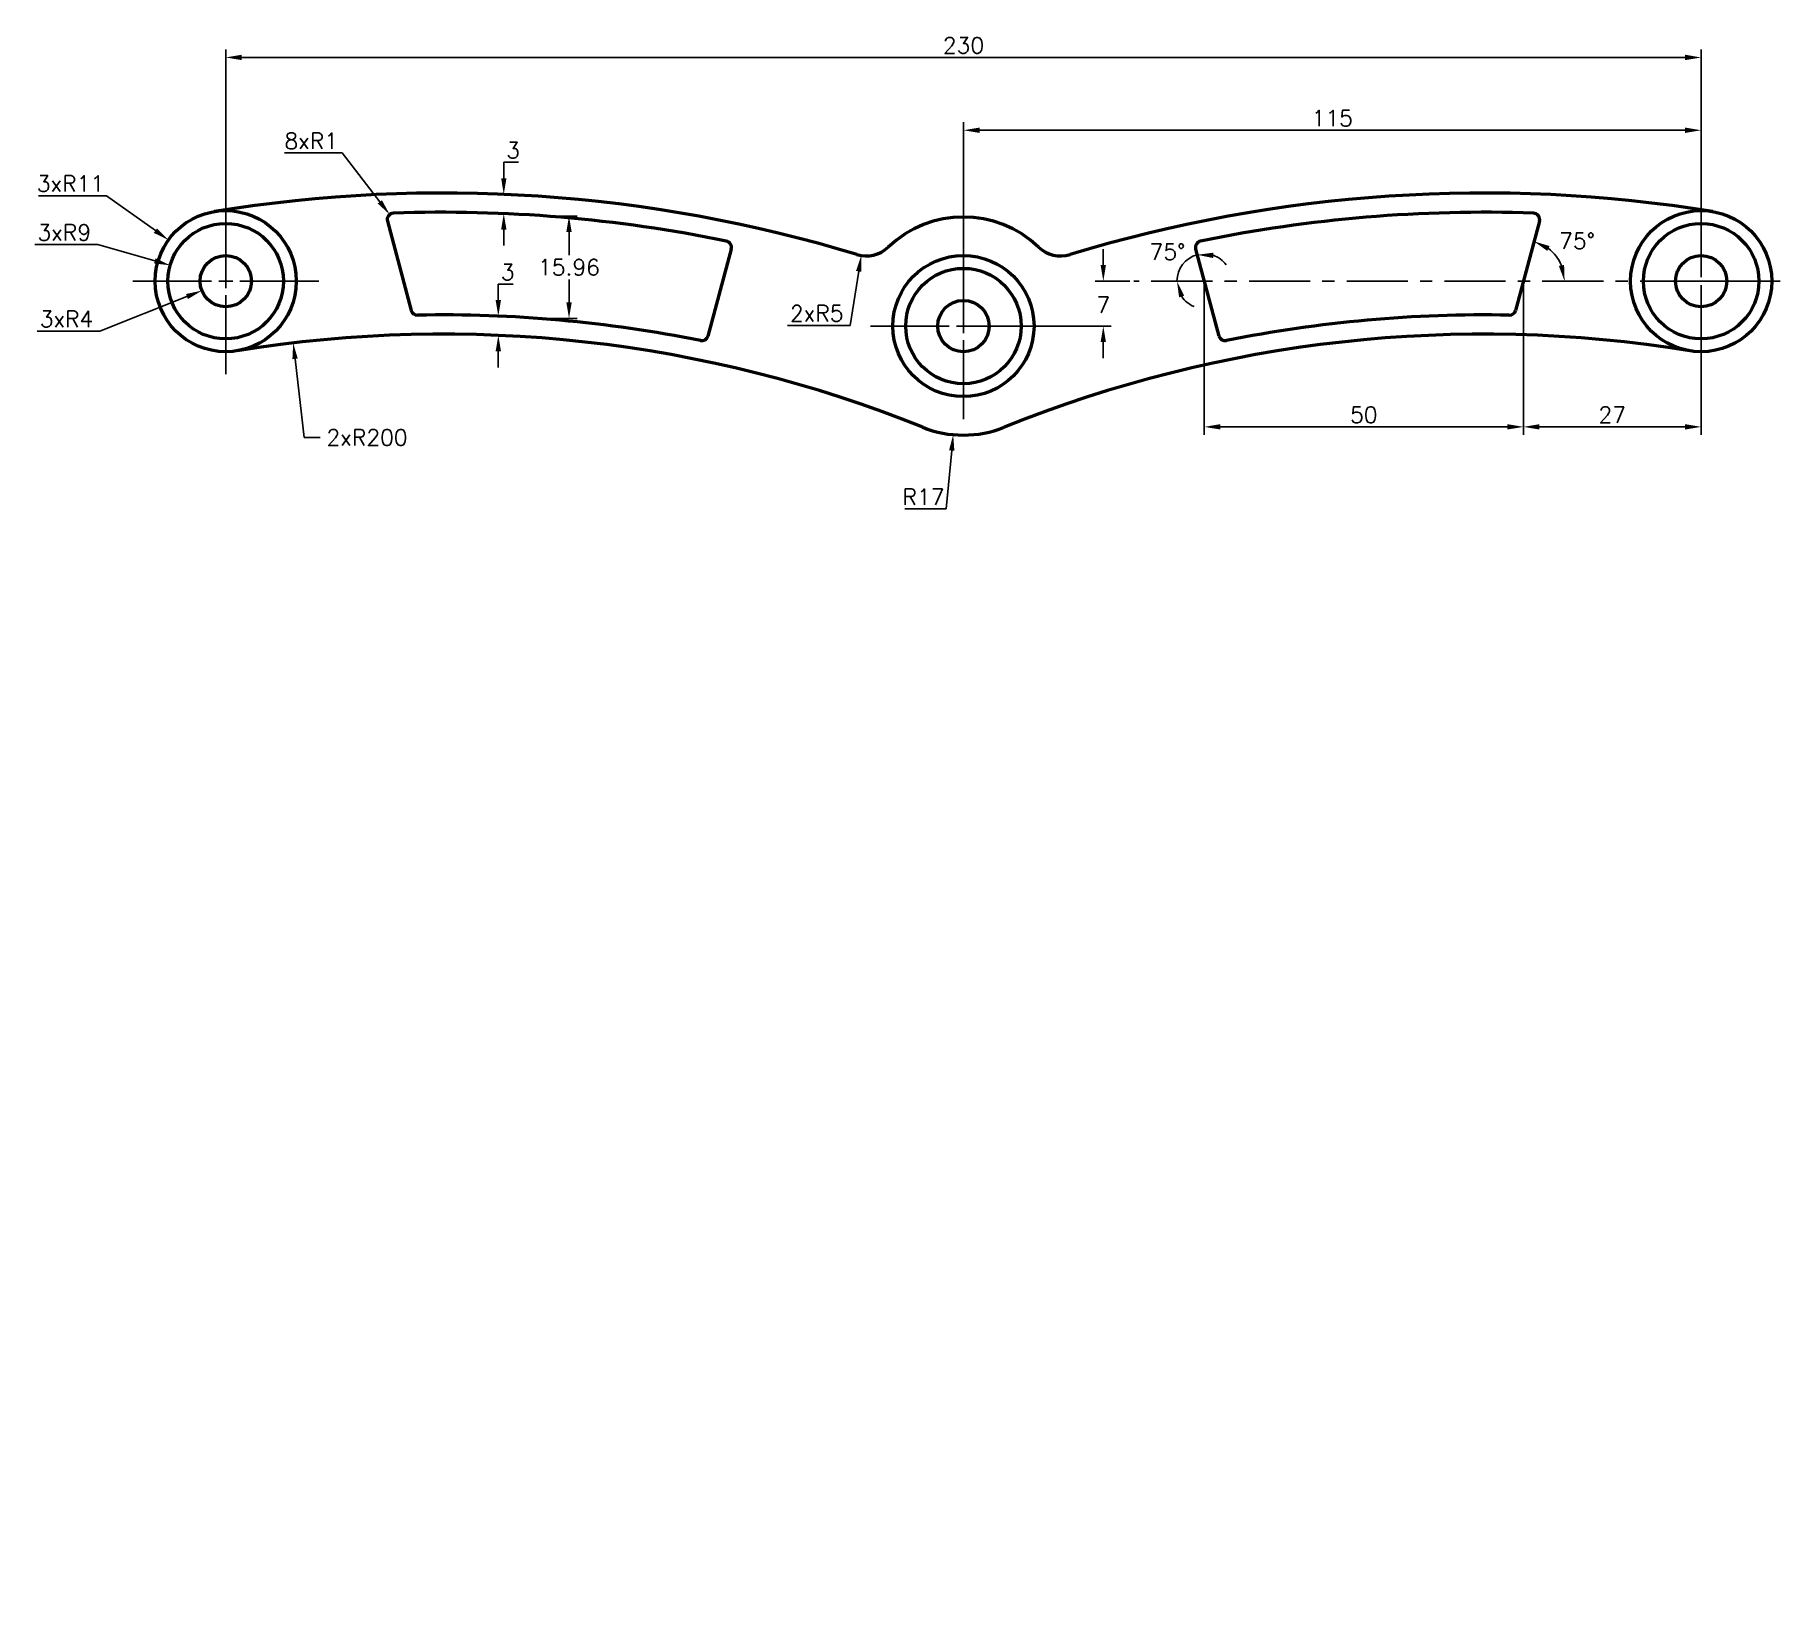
# Model space of a CAD drawing. Header units: millimetres. Extents: x 175 to 447, y -49 to 197.
import ezdxf

# ---------------------------------------------------------------- set-up
doc = ezdxf.new("R2010")
doc.units = ezdxf.units.MM
doc.linetypes.add('ACAD_ISO02W100', pattern=[15, 12, -3])
doc.linetypes.add('CENTER', pattern=[50.8, 31.75, -6.35, 6.35, -6.35])
doc.layers.add('dim', color=252, linetype='Continuous', transparency=0.4)
doc.styles.get("Standard").update_dxf_attribs({"font": 'simplex.shx'})
doc.dimstyles.new('ISO-25', dxfattribs={"dimtxt": 2.5, "dimasz": 2.5, "dimexe": 1.25, "dimexo": 0.625, "dimtad": 1, "dimtih": 1, "dimtoh": 1, "dimdsep": 46, "dimtxsty": 'Standard', "dimcen": 0, "dimadec": 0, "dimazin": 0, "dimtfac": 1, "dimtofl": 0, "dimtmove": 0, "dimatfit": 3, "dimfxl": 1, "dimarcsym": 0})

# ---------------------------------------------------------------- blocks, each defined once
blk = doc.blocks.new('*D1')
at = {"layer": 'Defpoints', "color": 0, "transparency": 16777216}
for p in [(434.36, 193.81), (204.36, 158.94), (434.36, 158.94)]:
    blk.add_point(p, dxfattribs=at)
at = {"layer": 'dim', "color": 0, "lineweight": -2, "transparency": 16777216}
for p, q in [((204.36, 159.56), (204.36, 195.06)), ((206.86, 193.81), (431.86, 193.81)), ((434.36, 159.56), (434.36, 195.06))]:
    blk.add_line(p, q, dxfattribs=at)
at = {"layer": 'dim', "color": 0, "transparency": 16777216}
for points in [[(206.86, 194.23), (206.86, 193.39), (204.36, 193.81)], [(431.86, 194.23), (431.86, 193.39), (434.36, 193.81)]]:
    blk.add_solid(points, dxfattribs=at)
at = {"layer": 'dim', "color": 0, "transparency": 16777216, "insert": (319.36, 195.69), "char_height": 2.5, "attachment_point": 5}
blk.add_mtext('230', dxfattribs=at)
blk = doc.blocks.new('*D2')
at = {"layer": 'Defpoints', "color": 0, "transparency": 16777216}
for p in [(341.16, 158.94), (345.93, 158.94), (319.36, 151.94)]:
    blk.add_point(p, dxfattribs=at)
at = {"layer": 'dim', "color": 0, "lineweight": -2, "transparency": 16777216}
for p, q in [((341.16, 161.44), (341.16, 163.94)), ((345.31, 158.94), (339.91, 158.94)), ((319.98, 151.94), (342.41, 151.94)), ((341.16, 149.44), (341.16, 146.94))]:
    blk.add_line(p, q, dxfattribs=at)
at = {"layer": 'dim', "color": 0, "transparency": 16777216}
for points in [[(340.74, 161.44), (341.57, 161.44), (341.16, 158.94)], [(340.74, 149.44), (341.57, 149.44), (341.16, 151.94)]]:
    blk.add_solid(points, dxfattribs=at)
at = {"layer": 'dim', "color": 0, "transparency": 16777216, "insert": (341.16, 155.24), "char_height": 2.5, "attachment_point": 5}
blk.add_mtext('7', dxfattribs=at)
blk = doc.blocks.new('*D3')
at = {"layer": 'Defpoints', "color": 0, "transparency": 16777216}
for p in [(195.42, 165.35), (204.36, 158.94)]:
    blk.add_point(p, dxfattribs=at)
at = {"layer": 'dim', "color": 0, "lineweight": -2, "transparency": 16777216}
for p, q in [((175.16, 172.26), (185.79, 172.26)), ((185.79, 172.26), (193.39, 166.81))]:
    blk.add_line(p, q, dxfattribs=at)
at = {"layer": 'dim', "color": 0, "transparency": 16777216}
blk.add_solid([(193.63, 167.14), (193.14, 166.47), (195.42, 165.35)], dxfattribs=at)
at = {"layer": 'dim', "color": 0, "transparency": 16777216, "insert": (180.16, 174.14), "char_height": 2.5, "attachment_point": 5}
blk.add_mtext('3xR11', dxfattribs=at)
blk = doc.blocks.new('*D4')
at = {"layer": 'Defpoints', "color": 0, "transparency": 16777216}
for p in [(195.7, 161.41), (204.36, 158.94)]:
    blk.add_point(p, dxfattribs=at)
at = {"layer": 'dim', "color": 0, "lineweight": -2, "transparency": 16777216}
for p, q in [((174.61, 164.65), (184.4, 164.65)), ((184.4, 164.65), (193.3, 162.1))]:
    blk.add_line(p, q, dxfattribs=at)
at = {"layer": 'dim', "color": 0, "transparency": 16777216}
blk.add_solid([(193.42, 162.5), (193.19, 161.7), (195.7, 161.41)], dxfattribs=at)
at = {"layer": 'dim', "color": 0, "transparency": 16777216, "insert": (179.19, 166.53), "char_height": 2.5, "attachment_point": 5}
blk.add_mtext('3xR9', dxfattribs=at)
blk = doc.blocks.new('*D5')
at = {"layer": 'Defpoints', "color": 0, "transparency": 16777216}
for p in [(204.36, 158.94), (200.64, 157.46)]:
    blk.add_point(p, dxfattribs=at)
at = {"layer": 'dim', "color": 0, "lineweight": -2, "transparency": 16777216}
for p, q in [((184.75, 151.16), (198.31, 156.54)), ((174.96, 151.16), (184.75, 151.16))]:
    blk.add_line(p, q, dxfattribs=at)
at = {"layer": 'dim', "color": 0, "transparency": 16777216}
blk.add_solid([(198.16, 156.93), (198.47, 156.15), (200.64, 157.46)], dxfattribs=at)
at = {"layer": 'dim', "color": 0, "transparency": 16777216, "insert": (179.54, 153.04), "char_height": 2.5, "attachment_point": 5}
blk.add_mtext('3xR4', dxfattribs=at)
blk = doc.blocks.new('*D6')
at = {"layer": 'Defpoints', "color": 0, "transparency": 16777216}
for p in [(214.87, 149.3), (238.23, -49.33)]:
    blk.add_point(p, dxfattribs=at)
at = {"layer": 'dim', "color": 0, "lineweight": -2, "transparency": 16777216}
for p, q in [((216.6, 134.56), (215.16, 146.82)), ((219.1, 134.56), (216.6, 134.56))]:
    blk.add_line(p, q, dxfattribs=at)
at = {"layer": 'dim', "color": 0, "transparency": 16777216}
blk.add_solid([(215.58, 146.87), (214.75, 146.77), (214.87, 149.3)], dxfattribs=at)
at = {"layer": 'dim', "color": 0, "transparency": 16777216, "insert": (226.39, 134.56), "char_height": 2.5, "attachment_point": 5}
blk.add_mtext('2xR200', dxfattribs=at)
blk = doc.blocks.new('*D10')
at = {"layer": 'Defpoints', "color": 0, "transparency": 16777216}
for p in [(356.9, 158.94), (406.65, 158.94), (406.65, 136.22)]:
    blk.add_point(p, dxfattribs=at)
at = {"layer": 'dim', "color": 0, "lineweight": -2, "transparency": 16777216}
for p, q in [((356.9, 158.31), (356.9, 134.97)), ((406.65, 158.31), (406.65, 134.97)), ((359.4, 136.22), (404.15, 136.22))]:
    blk.add_line(p, q, dxfattribs=at)
at = {"layer": 'dim', "color": 0, "transparency": 16777216}
for points in [[(359.4, 136.64), (359.4, 135.81), (356.9, 136.22)], [(404.15, 136.64), (404.15, 135.81), (406.65, 136.22)]]:
    blk.add_solid(points, dxfattribs=at)
at = {"layer": 'dim', "color": 0, "transparency": 16777216, "insert": (381.77, 138.1), "char_height": 2.5, "attachment_point": 5}
blk.add_mtext('50', dxfattribs=at)
blk = doc.blocks.new('*D11')
at = {"layer": 'Defpoints', "color": 0, "transparency": 16777216}
for p in [(406.65, 158.94), (434.36, 158.94), (434.36, 136.22)]:
    blk.add_point(p, dxfattribs=at)
at = {"layer": 'dim', "color": 0, "lineweight": -2, "transparency": 16777216}
for p, q in [((406.65, 158.31), (406.65, 134.97)), ((434.36, 158.31), (434.36, 134.97)), ((409.15, 136.22), (431.86, 136.22))]:
    blk.add_line(p, q, dxfattribs=at)
at = {"layer": 'dim', "color": 0, "transparency": 16777216}
for points in [[(409.15, 136.64), (409.15, 135.81), (406.65, 136.22)], [(431.86, 136.64), (431.86, 135.81), (434.36, 136.22)]]:
    blk.add_solid(points, dxfattribs=at)
at = {"layer": 'dim', "color": 0, "transparency": 16777216, "insert": (420.5, 138.1), "char_height": 2.5, "attachment_point": 5}
blk.add_mtext('27', dxfattribs=at)
blk = doc.blocks.new('*D12')
at = {"layer": 'Defpoints', "color": 0, "transparency": 16777216}
for p in [(229.91, 169.33), (230.52, 168.54)]:
    blk.add_point(p, dxfattribs=at)
at = {"layer": 'dim', "color": 0, "lineweight": -2, "transparency": 16777216}
for p, q in [((213.53, 178.92), (222.49, 178.92)), ((222.49, 178.92), (228.38, 171.3))]:
    blk.add_line(p, q, dxfattribs=at)
at = {"layer": 'dim', "color": 0, "transparency": 16777216}
blk.add_solid([(228.71, 171.56), (228.05, 171.05), (229.91, 169.33)], dxfattribs=at)
at = {"layer": 'dim', "color": 0, "transparency": 16777216, "insert": (217.7, 180.79), "char_height": 2.5, "attachment_point": 5}
blk.add_mtext('8xR1', dxfattribs=at)
blk = doc.blocks.new('*D13')
at = {"layer": 'Defpoints', "color": 0, "transparency": 16777216}
for p in [(319.36, 151.94), (317.76, 135.01)]:
    blk.add_point(p, dxfattribs=at)
at = {"layer": 'dim', "color": 0, "lineweight": -2, "transparency": 16777216}
for p, q in [((316.67, 123.43), (317.53, 132.52)), ((310.21, 123.43), (316.67, 123.43))]:
    blk.add_line(p, q, dxfattribs=at)
at = {"layer": 'dim', "color": 0, "transparency": 16777216}
blk.add_solid([(317.11, 132.56), (317.94, 132.48), (317.76, 135.01)], dxfattribs=at)
at = {"layer": 'dim', "color": 0, "transparency": 16777216, "insert": (313.13, 125.31), "char_height": 2.5, "attachment_point": 5}
blk.add_mtext('R17', dxfattribs=at)
blk = doc.blocks.new('*D14')
at = {"layer": 'Defpoints', "color": 0, "transparency": 16777216}
for p in [(304.19, 167.88), (303.42, 162.94)]:
    blk.add_point(p, dxfattribs=at)
at = {"layer": 'dim', "color": 0, "lineweight": -2, "transparency": 16777216}
for p, q in [((301.7, 152.04), (303.03, 160.47)), ((291.91, 152.04), (301.7, 152.04))]:
    blk.add_line(p, q, dxfattribs=at)
at = {"layer": 'dim', "color": 0, "transparency": 16777216}
blk.add_solid([(302.61, 160.53), (303.44, 160.4), (303.42, 162.94)], dxfattribs=at)
at = {"layer": 'dim', "color": 0, "transparency": 16777216, "insert": (296.49, 153.92), "char_height": 2.5, "attachment_point": 5}
blk.add_mtext('2xR5', dxfattribs=at)
blk = doc.blocks.new('*D15')
at = {"layer": 'Defpoints', "color": 0, "lineweight": 50, "transparency": 16777216}
for p in [(409.16, 168.28), (410.78, 163.85), (345.93, 158.94), (434.36, 158.94), (405.43, 154.37)]:
    blk.add_point(p, dxfattribs=at)
at = {"layer": 'dim', "color": 0, "lineweight": -2, "transparency": 16777216}
blk.add_arc((406.65, 158.94), 6.41, 22.4742, 52.5258, dxfattribs=at)
at = {"layer": 'dim', "color": 0, "lineweight": 50, "transparency": 16777216}
for points in [[(410.37, 163.65), (410.74, 164.4), (408.31, 165.13)], [(412.99, 161.47), (412.17, 161.31), (413.07, 158.94)]]:
    blk.add_solid(points, dxfattribs=at)
at = {"layer": 'dim', "color": 0, "transparency": 16777216, "insert": (415.01, 165.2), "char_height": 2.5, "attachment_point": 5}
blk.add_mtext('75°', dxfattribs=at)
blk = doc.blocks.new('*D16')
at = {"layer": 'Defpoints', "color": 0, "transparency": 16777216}
for p in [(355.56, 163.93), (353.04, 160.73), (345.93, 158.94), (434.36, 158.94), (359.19, 150.39)]:
    blk.add_point(p, dxfattribs=at)
at = {"layer": 'dim', "color": 0, "lineweight": -2, "transparency": 16777216}
for start, end in [(105, 180), (36.7153, 70.8576), (214.1424, 248.2847)]:
    blk.add_arc((356.9, 158.94), 4.26, start, end, dxfattribs=at)
at = {"layer": 'dim', "color": 0, "transparency": 16777216}
for points in [[(358.28, 162.54), (358.31, 163.37), (355.79, 163.05)], [(352.97, 156.42), (353.77, 156.67), (352.64, 158.94)]]:
    blk.add_solid(points, dxfattribs=at)
at = {"layer": 'dim', "color": 0, "transparency": 16777216, "insert": (351.16, 163.52), "char_height": 2.5, "attachment_point": 5}
blk.add_mtext('75°', dxfattribs=at)
blk = doc.blocks.new('*D17')
at = {"layer": 'Defpoints', "color": 0, "lineweight": 50, "transparency": 16777216}
for p in [(246.85, 153.49), (246.89, 153.49), (246.76, 150.49)]:
    blk.add_point(p, dxfattribs=at)
at = {"layer": 'dim', "color": 0, "lineweight": -2, "transparency": 16777216}
for p, q in [((246.85, 155.99), (246.85, 158.49)), ((246.85, 158.49), (249.14, 158.49)), ((246.27, 153.49), (245.6, 153.49)), ((247.39, 150.49), (248.1, 150.49)), ((246.85, 147.99), (246.85, 145.49))]:
    blk.add_line(p, q, dxfattribs=at)
at = {"layer": 'dim', "color": 0, "lineweight": 50, "transparency": 16777216}
for points in [[(246.43, 155.99), (247.27, 155.99), (246.85, 153.49)], [(246.43, 147.99), (247.27, 147.99), (246.85, 150.49)]]:
    blk.add_solid(points, dxfattribs=at)
at = {"layer": 'dim', "color": 0, "transparency": 16777216, "insert": (248.31, 160.36), "char_height": 2.5, "attachment_point": 5}
blk.add_mtext('3', dxfattribs=at)
blk = doc.blocks.new('*D18')
at = {"layer": 'Defpoints', "color": 0, "lineweight": 50, "transparency": 16777216}
for p in [(254.36, 169.08), (257.87, 169.08), (253.18, 153.12)]:
    blk.add_point(p, dxfattribs=at)
at = {"layer": 'dim', "color": 0, "lineweight": -2, "transparency": 16777216}
for p, q in [((254.98, 169.08), (259.12, 169.08)), ((257.87, 166.58), (257.87, 162.97)), ((257.87, 155.62), (257.87, 159.22)), ((253.8, 153.12), (259.12, 153.12))]:
    blk.add_line(p, q, dxfattribs=at)
at = {"layer": 'dim', "color": 0, "lineweight": 50, "transparency": 16777216}
for points in [[(257.45, 166.58), (258.29, 166.58), (257.87, 169.08)], [(257.45, 155.62), (258.29, 155.62), (257.87, 153.12)]]:
    blk.add_solid(points, dxfattribs=at)
at = {"layer": 'dim', "color": 0, "transparency": 16777216, "insert": (257.87, 161.1), "char_height": 2.5, "attachment_point": 5}
blk.add_mtext('15.96', dxfattribs=at)
blk = doc.blocks.new('*D20')
at = {"layer": 'Defpoints', "color": 0, "lineweight": 50, "transparency": 16777216}
for p in [(247.7, 172.47), (247.7, 172.47), (247.57, 169.47)]:
    blk.add_point(p, dxfattribs=at)
at = {"layer": 'dim', "color": 0, "lineweight": -2, "transparency": 16777216}
for p, q in [((247.7, 174.97), (247.7, 177.47)), ((247.7, 177.47), (249.99, 177.47)), ((248.33, 172.47), (248.95, 172.47)), ((248.2, 169.47), (248.95, 169.47)), ((247.7, 166.97), (247.7, 164.47))]:
    blk.add_line(p, q, dxfattribs=at)
at = {"layer": 'dim', "color": 0, "lineweight": 50, "transparency": 16777216}
for points in [[(247.29, 174.97), (248.12, 174.97), (247.7, 172.47)], [(247.29, 166.97), (248.12, 166.97), (247.7, 169.47)]]:
    blk.add_solid(points, dxfattribs=at)
at = {"layer": 'dim', "color": 0, "transparency": 16777216, "insert": (249.16, 179.34), "char_height": 2.5, "attachment_point": 5}
blk.add_mtext('3', dxfattribs=at)
blk = doc.blocks.new('*U21')
at = {"layer": 'dim', "color": 0, "transparency": 16777216}
for p, q in [((0, 2.2), (0, 14.5)), ((-14.5, 0), (-2.2, 0)), ((2.2, 0), (14.5, 0)), ((0, -14.5), (0, -2.2))]:
    blk.add_line(p, q, dxfattribs=at)
at = {"layer": 'dim', "color": 0, "linetype": 'Continuous', "transparency": 16777216}
for p, q in [((-1.1, 0), (1.1, 0)), ((0, -1.1), (0, 1.1))]:
    blk.add_line(p, q, dxfattribs=at)
blk = doc.blocks.new('*U22')
at = {"layer": 'dim', "color": 0, "transparency": 16777216}
for p, q in [((0, 2.2), (0, 14.5)), ((-14.5, 0), (-2.2, 0)), ((2.2, 0), (14.5, 0)), ((0, -14.5), (0, -2.2))]:
    blk.add_line(p, q, dxfattribs=at)
at = {"layer": 'dim', "color": 0, "linetype": 'Continuous', "transparency": 16777216}
for p, q in [((-1.1, 0), (1.1, 0)), ((0, -1.1), (0, 1.1))]:
    blk.add_line(p, q, dxfattribs=at)
blk = doc.blocks.new('*D23')
at = {"layer": 'Defpoints', "color": 0, "lineweight": 50, "transparency": 16777216}
for p in [(434.36, 182.46), (434.36, 158.94), (319.36, 151.94)]:
    blk.add_point(p, dxfattribs=at)
at = {"layer": 'dim', "color": 0, "lineweight": -2, "transparency": 16777216}
for p, q in [((319.36, 152.56), (319.36, 183.71)), ((321.86, 182.46), (431.86, 182.46)), ((434.36, 159.56), (434.36, 183.71))]:
    blk.add_line(p, q, dxfattribs=at)
at = {"layer": 'dim', "color": 0, "lineweight": 50, "transparency": 16777216}
for points in [[(321.86, 182.88), (321.86, 182.05), (319.36, 182.46)], [(431.86, 182.88), (431.86, 182.05), (434.36, 182.46)]]:
    blk.add_solid(points, dxfattribs=at)
at = {"layer": 'dim', "color": 0, "transparency": 16777216, "insert": (376.86, 184.34), "char_height": 2.5, "attachment_point": 5}
blk.add_mtext('115', dxfattribs=at)

msp = doc.modelspace()

# ---------------------------------------------------------------- linework, layer by layer
at = {"lineweight": 50}
for p, q in [((229.556, 168.276), (233.282, 154.374)), ((409.156, 168.276), (405.431, 154.374)), ((283.156, 163.934), (279.526, 150.386)), ((355.556, 163.934), (359.186, 150.386))]:
    msp.add_line(p, q, dxfattribs=at)
for centre, radius in [((204.356, 158.935), 11), ((434.356, 158.935), 11), ((204.356, 158.935), 9), ((434.356, 158.935), 9), ((204.356, 158.935), 4), ((319.356, 151.935), 11), ((319.356, 151.935), 9), ((434.356, 158.935), 4), ((319.356, 151.935), 4)]:
    msp.add_circle(centre, radius, dxfattribs=at)
for centre, radius, start, end in [((238.227, -49.329), 222, 73.10613, 99.23741), ((400.485, -49.329), 222, 80.76259, 106.89387), ((230.522, 168.535), 1, 92.02542, 195), ((238.227, -49.329), 219, 78.36564, 92.02542), ((319.356, 151.935), 17, 46.43127, 133.56873), ((400.485, -49.329), 219, 87.97458, 101.63436), ((408.19, 168.535), 1, 345, 87.97458), ((282.19, 164.193), 1, 345, 78.36564), ((304.193, 167.875), 5, 253.10613, 313.56873), ((334.519, 167.875), 5, 226.43127, 286.89387), ((356.522, 164.193), 1, 101.63436, 195), ((234.247, 154.633), 1, 195, 271.11778), ((238.227, -49.329), 203, 78.59691, 91.11778), ((400.485, -49.329), 203, 88.88222, 101.40309), ((404.465, 154.633), 1, 268.88222, 345), ((238.227, -49.329), 200, 68.04571, 99.23741), ((278.56, 150.645), 1, 258.59691, 345), ((400.485, -49.329), 200, 80.76259, 111.95429), ((360.152, 150.645), 1, 195, 281.40309), ((319.356, 151.935), 17, 248.04571, 291.95429)]:
    msp.add_arc(centre, radius, start, end, dxfattribs=at)
at = {"layer": 'dim', "linetype": 'ACAD_ISO02W100', "lineweight": 50}
msp.add_line((204.356, 159.56), (204.356, 159.56), dxfattribs=at)
at = {"layer": 'dim', "linetype": 'CENTER', "ltscale": 0.3, "transparency": 33554488}
msp.add_line((434.356, 158.935), (345.931, 158.935), dxfattribs=at)
at = {"layer": 'dim'}
msp.add_line((434.356, 158.935), (446.662, 158.935), dxfattribs=at)

# ---------------------------------------------------------------- block references
for name, p in [('*U22', (204.356, 158.935)), ('*U21', (319.356, 151.935))]:
    msp.add_blockref(name, p, dxfattribs=at)

# ---------------------------------------------------------------- dimensions: what is measured, and where the dimension line sits
for base, p1, picture, middle in [((434.356, 193.811), (204.356, 158.935), '*D1', (319.356, 195.686)), ((434.356, 182.462), (319.356, 151.935), '*D23', (376.856, 184.337))]:
    dim = msp.add_linear_dim(base=base, p1=p1, p2=(434.356, 158.935), dimstyle='ISO-25', dxfattribs=at)
    dim.commit()
    dim.dimension.update_dxf_attribs({"geometry": picture, "text_midpoint": middle})
for center, mpoint, text, picture, middle in [((230.522, 168.535), (229.91, 169.326), '8x<>', '*D12', (217.701, 178.915)), ((204.356, 158.935), (195.419, 165.348), '3x<>', '*D3', (180.161, 172.26)), ((204.356, 158.935), (195.704, 161.413), '3x<>', '*D4', (179.192, 164.651)), ((304.193, 167.875), (303.415, 162.936), '2x<>', '*D14', (296.491, 152.041)), ((204.356, 158.935), (200.638, 157.461), '3x<>', '*D5', (179.538, 151.163)), ((238.227, -49.329), (214.869, 149.303), '2x<>', '*D6', (226.395, 134.562))]:
    dim = msp.add_radius_dim(center=center, mpoint=mpoint, text=text, dimstyle='ISO-25', dxfattribs=at)
    dim.commit()
    dim.dimension.update_dxf_attribs({"geometry": picture, "text_midpoint": middle, "dimtype": 164})
for base, p1, p2, picture, middle in [((247.702, 172.469), (247.574, 169.472), (247.702, 172.469), '*D20', (249.161, 179.344)), ((257.87, 169.077), (253.178, 153.12), (254.357, 169.077), '*D18', (257.87, 161.098))]:
    dim = msp.add_linear_dim(base=base, p1=p1, p2=p2, angle=90, dimstyle='ISO-25', dxfattribs=at)
    dim.commit()
    dim.dimension.update_dxf_attribs({"geometry": picture, "text_midpoint": middle})
for base, line2, picture, middle in [((410.776, 163.849), ((409.156, 168.276), (405.431, 154.374)), '*D15', (415.014, 165.201)), ((353.036, 160.735), ((355.556, 163.934), (359.186, 150.386)), '*D16', (351.157, 163.524))]:
    dim = msp.add_angular_dim_2l(base=base, line1=((434.356, 158.935), (345.931, 158.935)), line2=line2, dimstyle='ISO-25', override={"dimtmove": 2}, dxfattribs=at)
    dim.commit()
    dim.dimension.update_dxf_attribs({"geometry": picture, "text_midpoint": middle, "dimtype": 162})
for base, p1, p2, picture, middle in [((341.157, 158.935), (319.356, 151.935), (345.931, 158.935), '*D2', (341.157, 155.236)), ((246.849, 153.486), (246.763, 150.489), (246.891, 153.486), '*D17', (248.307, 158.486))]:
    dim = msp.add_linear_dim(base=base, p1=p1, p2=p2, angle=90, dimstyle='ISO-25', dxfattribs=at)
    dim.commit()
    dim.dimension.update_dxf_attribs({"geometry": picture, "text_midpoint": middle, "dimtype": 160})
for base, p1, p2, text, picture, middle in [((406.653, 136.224), (356.896, 158.935), (406.653, 158.935), '50', '*D10', (381.774, 138.099)), ((434.356, 136.224), (406.653, 158.935), (434.356, 158.935), '27', '*D11', (420.504, 138.099))]:
    dim = msp.add_linear_dim(base=base, p1=p1, p2=p2, text=text, dimstyle='ISO-25', dxfattribs=at)
    dim.commit()
    dim.dimension.update_dxf_attribs({"geometry": picture, "text_midpoint": middle})
dim = msp.add_radius_dim(center=(319.356, 151.935), mpoint=(317.762, 135.01), dimstyle='ISO-25', dxfattribs=at)
dim.commit()
dim.dimension.update_dxf_attribs({"geometry": '*D13', "text_midpoint": (313.13, 123.431), "dimtype": 164})

doc.saveas('drawing.dxf')
